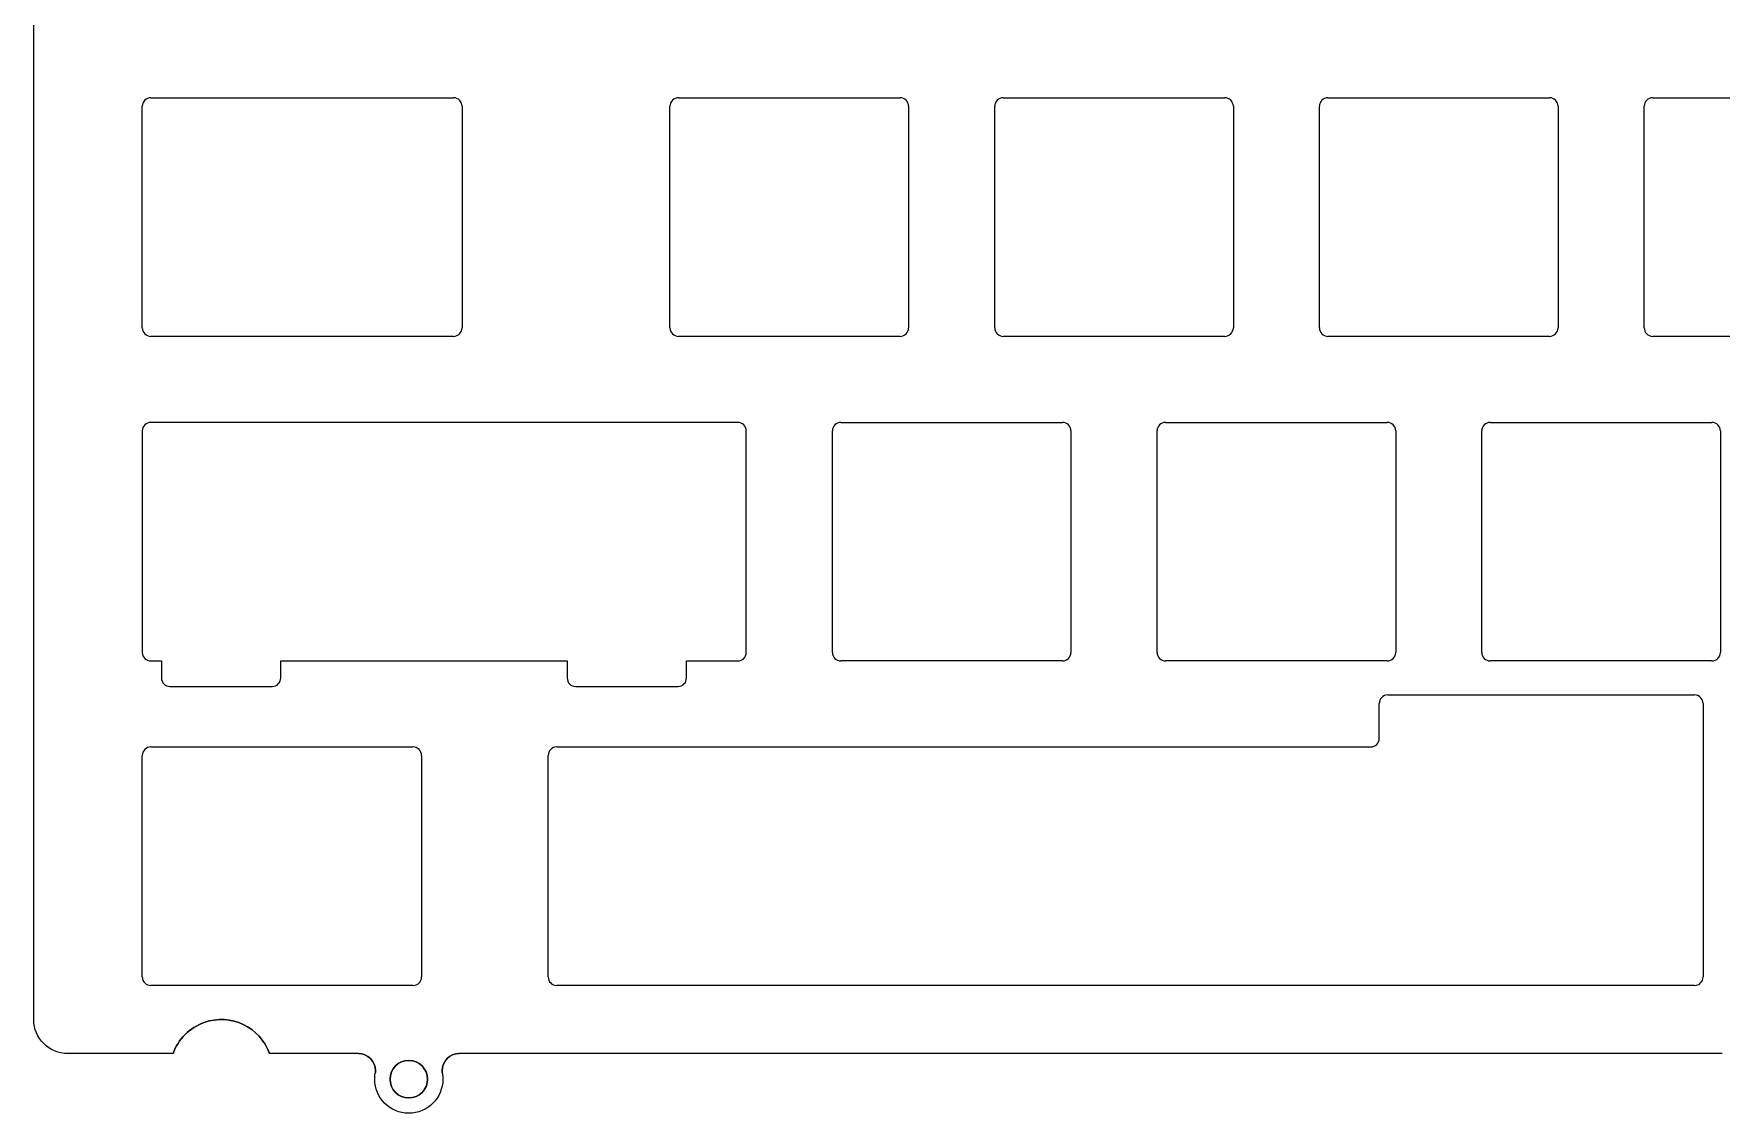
# Model space of a CAD drawing. Header units: inches. Extents: x 20 to 370, y 82 to 211.
# Drawn here: x 19.8 to 118.8, y 82 to 145.4 of the extents above; entities that cross this region are included whole.
import ezdxf

# ---------------------------------------------------------------- set-up
doc = ezdxf.new("R2010")
doc.units = ezdxf.units.IN
doc.header["$MEASUREMENT"] = 0
doc.layers.add('Layer 1', color=7, linetype='Continuous')

# ---------------------------------------------------------------- blocks, each defined once
blk = doc.blocks.new('block 33')
at = {"layer": 'Layer 1', "color": 250, "lineweight": 25, "true_color": 0x333333}
blk.add_lwpolyline([(39.869, 84.523), (39.869, 84.523)], dxfattribs=at)
blk = doc.blocks.new('block 34')
at = {"layer": 'Layer 1', "color": 250, "lineweight": 25, "true_color": 0x333333}
blk.add_lwpolyline([(38.869, 85.523), (38.869, 85.523)], dxfattribs=at)
blk = doc.blocks.new('block 35')
at = {"layer": 'Layer 1', "color": 250, "lineweight": 25, "true_color": 0x333333}
blk.add_lwpolyline([(39.827, 84.023), (39.827, 84.023)], dxfattribs=at)
blk = doc.blocks.new('block 36')
at = {"layer": 'Layer 1', "color": 250, "lineweight": 25, "true_color": 0x333333}
blk.add_lwpolyline([(41.827, 82.023), (41.827, 82.023)], dxfattribs=at)
blk = doc.blocks.new('block 37')
at = {"layer": 'Layer 1', "color": 250, "lineweight": 25, "true_color": 0x333333}
blk.add_lwpolyline([(43.827, 84.023), (43.827, 84.023)], dxfattribs=at)
blk = doc.blocks.new('block 59')
at = {"layer": 'Layer 1', "color": 250, "lineweight": 25, "true_color": 0x333333}
blk.add_lwpolyline([(40.727, 84.023), (40.727, 84.023)], dxfattribs=at)
blk = doc.blocks.new('block 60')
at = {"layer": 'Layer 1', "color": 250, "lineweight": 25, "true_color": 0x333333}
blk.add_lwpolyline([(41.827, 82.923), (41.827, 82.923)], dxfattribs=at)
blk = doc.blocks.new('block 61')
at = {"layer": 'Layer 1', "color": 250, "lineweight": 25, "true_color": 0x333333}
blk.add_lwpolyline([(42.927, 84.023), (42.927, 84.023)], dxfattribs=at)
blk = doc.blocks.new('block 97')
at = {"layer": 'Layer 1', "color": 250, "lineweight": 25, "true_color": 0x333333}
blk.add_lwpolyline([(19.827, 87.523), (19.827, 87.523)], dxfattribs=at)
blk = doc.blocks.new('block 98')
at = {"layer": 'Layer 1', "color": 250, "lineweight": 25, "true_color": 0x333333}
blk.add_lwpolyline([(21.827, 85.523), (21.827, 85.523)], dxfattribs=at)
blk = doc.blocks.new('block 99')
at = {"layer": 'Layer 1', "color": 250, "lineweight": 25, "true_color": 0x333333}
blk.add_lwpolyline([(30.827, 87.523), (30.827, 87.523)], dxfattribs=at)
blk = doc.blocks.new('block 100')
at = {"layer": 'Layer 1', "color": 250, "lineweight": 25, "true_color": 0x333333}
blk.add_lwpolyline([(43.827, 84.023), (43.827, 84.023)], dxfattribs=at)
blk = doc.blocks.new('block 101')
at = {"layer": 'Layer 1', "color": 250, "lineweight": 25, "true_color": 0x333333}
blk.add_lwpolyline([(43.785, 84.523), (43.785, 84.523)], dxfattribs=at)
blk = doc.blocks.new('block 102')
at = {"layer": 'Layer 1', "color": 250, "lineweight": 25, "true_color": 0x333333}
blk.add_lwpolyline([(44.785, 85.523), (44.785, 85.523)], dxfattribs=at)
blk = doc.blocks.new('block 103')
at = {"layer": 'Layer 1', "color": 250, "lineweight": 25, "true_color": 0x333333}
blk.add_lwpolyline([(43.785, 84.523), (43.785, 84.523)], dxfattribs=at)
blk = doc.blocks.new('block 118')
at = {"layer": 'Layer 1', "color": 250, "lineweight": 25, "true_color": 0x333333}
blk.add_lwpolyline([(42.927, 84.023), (42.927, 84.023)], dxfattribs=at)
blk = doc.blocks.new('block 119')
at = {"layer": 'Layer 1', "color": 250, "lineweight": 25, "true_color": 0x333333}
blk.add_lwpolyline([(41.827, 85.123), (41.827, 85.123)], dxfattribs=at)
blk = doc.blocks.new('block 197')
at = {"layer": 'Layer 1', "color": 250, "lineweight": 25, "true_color": 0x333333}
blk.add_open_spline([(39.869, 84.523), (39.869, 85.076), (39.422, 85.523), (38.869, 85.523)], degree=3, dxfattribs=at)
blk = doc.blocks.new('block 198')
at = {"layer": 'Layer 1', "color": 250, "lineweight": 25, "true_color": 0x333333}
blk.add_lwpolyline([(39.869, 84.523), (39.869, 84.523)], dxfattribs=at)
blk = doc.blocks.new('block 199')
at = {"layer": 'Layer 1', "color": 250, "lineweight": 25, "true_color": 0x333333}
blk.add_open_spline([(38.869, 85.523), (39.422, 85.523), (39.869, 85.076), (39.869, 84.523)], degree=3, dxfattribs=at)
blk = doc.blocks.new('block 200')
at = {"layer": 'Layer 1', "color": 250, "lineweight": 25, "true_color": 0x333333}
blk.add_lwpolyline([(38.869, 85.523), (38.869, 85.523)], dxfattribs=at)
blk = doc.blocks.new('block 201')
at = {"layer": 'Layer 1', "color": 250, "lineweight": 25, "true_color": 0x333333}
blk.add_open_spline([(39.827, 84.023), (39.827, 84.135), (39.837, 84.246), (39.855, 84.357)], degree=3, dxfattribs=at)
blk = doc.blocks.new('block 202')
at = {"layer": 'Layer 1', "color": 250, "lineweight": 25, "true_color": 0x333333}
blk.add_lwpolyline([(39.827, 84.023), (39.827, 84.023)], dxfattribs=at)
blk = doc.blocks.new('block 203')
at = {"layer": 'Layer 1', "color": 250, "lineweight": 25, "true_color": 0x333333}
blk.add_open_spline([(39.827, 84.023), (39.827, 84.135), (39.837, 84.246), (39.855, 84.357)], degree=3, dxfattribs=at)
blk = doc.blocks.new('block 204')
at = {"layer": 'Layer 1', "color": 250, "lineweight": 25, "true_color": 0x333333}
blk.add_lwpolyline([(39.855, 84.357), (39.855, 84.357)], dxfattribs=at)
blk = doc.blocks.new('block 205')
at = {"layer": 'Layer 1', "color": 250, "lineweight": 25, "true_color": 0x333333}
blk.add_open_spline([(43.827, 84.023), (43.827, 82.919), (42.932, 82.023), (41.827, 82.023), (40.723, 82.023), (39.827, 82.919), (39.827, 84.023)], degree=3, knots=[0, 0, 0, 0, 1, 1, 1, 2, 2, 2, 2], dxfattribs=at)
blk = doc.blocks.new('block 206')
at = {"layer": 'Layer 1', "color": 250, "lineweight": 25, "true_color": 0x333333}
blk.add_lwpolyline([(43.827, 84.023), (43.827, 84.023)], dxfattribs=at)
blk = doc.blocks.new('block 207')
at = {"layer": 'Layer 1', "color": 250, "lineweight": 25, "true_color": 0x333333}
blk.add_open_spline([(43.827, 84.023), (43.827, 82.919), (42.932, 82.023), (41.827, 82.023), (40.723, 82.023), (39.827, 82.919), (39.827, 84.023)], degree=3, knots=[0, 0, 0, 0, 1, 1, 1, 2, 2, 2, 2], dxfattribs=at)
blk = doc.blocks.new('block 236')
at = {"layer": 'Layer 1', "color": 250, "lineweight": 25, "true_color": 0x333333}
blk.add_open_spline([(40.727, 84.023), (40.727, 83.416), (41.22, 82.923), (41.827, 82.923), (42.435, 82.923), (42.927, 83.416), (42.927, 84.023)], degree=3, knots=[0, 0, 0, 0, 1, 1, 1, 2, 2, 2, 2], dxfattribs=at)
blk = doc.blocks.new('block 237')
at = {"layer": 'Layer 1', "color": 250, "lineweight": 25, "true_color": 0x333333}
blk.add_lwpolyline([(40.727, 84.023), (40.727, 84.023)], dxfattribs=at)
blk = doc.blocks.new('block 238')
at = {"layer": 'Layer 1', "color": 250, "lineweight": 25, "true_color": 0x333333}
blk.add_open_spline([(42.927, 84.023), (42.927, 83.416), (42.435, 82.923), (41.827, 82.923), (41.22, 82.923), (40.727, 83.416), (40.727, 84.023)], degree=3, knots=[0, 0, 0, 0, 1, 1, 1, 2, 2, 2, 2], dxfattribs=at)
blk = doc.blocks.new('block 239')
at = {"layer": 'Layer 1', "color": 250, "lineweight": 25, "true_color": 0x333333}
blk.add_lwpolyline([(42.927, 84.023), (42.927, 84.023)], dxfattribs=at)
blk = doc.blocks.new('block 241')
at = {"layer": 'Layer 1', "color": 250, "lineweight": 25, "true_color": 0x333333}
blk.add_lwpolyline([(118.869, 85.523), (44.785, 85.523)], dxfattribs=at)
blk = doc.blocks.new('block 242')
at = {"layer": 'Layer 1', "color": 250, "lineweight": 25, "true_color": 0x333333}
blk.add_open_spline([(44.785, 85.523), (44.233, 85.523), (43.785, 85.076), (43.785, 84.523), (43.785, 84.467), (43.79, 84.412), (43.799, 84.357)], degree=3, knots=[0, 0, 0, 0, 1, 1, 1, 2, 2, 2, 2], dxfattribs=at)
blk = doc.blocks.new('block 243')
at = {"layer": 'Layer 1', "color": 250, "lineweight": 25, "true_color": 0x333333}
blk.add_open_spline([(43.799, 84.357), (43.818, 84.246), (43.827, 84.135), (43.827, 84.023)], degree=3, dxfattribs=at)
blk = doc.blocks.new('block 244')
at = {"layer": 'Layer 1', "color": 250, "lineweight": 25, "true_color": 0x333333}
blk.add_open_spline([(39.855, 84.357), (39.865, 84.412), (39.869, 84.467), (39.869, 84.523)], degree=3, dxfattribs=at)
blk = doc.blocks.new('block 245')
at = {"layer": 'Layer 1', "color": 250, "lineweight": 25, "true_color": 0x333333}
blk.add_lwpolyline([(38.869, 85.523), (33.656, 85.523)], dxfattribs=at)
blk = doc.blocks.new('block 246')
at = {"layer": 'Layer 1', "color": 250, "lineweight": 25, "true_color": 0x333333}
blk.add_open_spline([(33.656, 85.523), (33.103, 87.085), (31.389, 87.904), (29.827, 87.352), (28.973, 87.05), (28.301, 86.378), (27.999, 85.523)], degree=3, knots=[0, 0, 0, 0, 1, 1, 1, 2, 2, 2, 2], dxfattribs=at)
blk = doc.blocks.new('block 247')
at = {"layer": 'Layer 1', "color": 250, "lineweight": 25, "true_color": 0x333333}
blk.add_lwpolyline([(27.999, 85.523), (21.827, 85.523)], dxfattribs=at)
blk = doc.blocks.new('block 248')
at = {"layer": 'Layer 1', "color": 250, "lineweight": 25, "true_color": 0x333333}
blk.add_open_spline([(21.827, 85.523), (20.723, 85.523), (19.827, 86.419), (19.827, 87.523)], degree=3, dxfattribs=at)
blk = doc.blocks.new('block 249')
at = {"layer": 'Layer 1', "color": 250, "lineweight": 25, "true_color": 0x333333}
blk.add_lwpolyline([(19.827, 87.523), (19.827, 205.535)], dxfattribs=at)
blk = doc.blocks.new('block 294')
at = {"layer": 'Layer 1', "color": 250, "lineweight": 25, "true_color": 0x333333}
blk.add_open_spline([(42.927, 84.023), (42.927, 84.631), (42.435, 85.123), (41.827, 85.123), (41.22, 85.123), (40.727, 84.631), (40.727, 84.023)], degree=3, knots=[0, 0, 0, 0, 1, 1, 1, 2, 2, 2, 2], dxfattribs=at)
blk = doc.blocks.new('block 295')
at = {"layer": 'Layer 1', "color": 250, "lineweight": 25, "true_color": 0x333333}
blk.add_lwpolyline([(118.869, 85.523), (44.785, 85.523)], dxfattribs=at)
blk = doc.blocks.new('block 296')
at = {"layer": 'Layer 1', "color": 250, "lineweight": 25, "true_color": 0x333333}
blk.add_lwpolyline([(44.785, 85.523), (44.785, 85.523)], dxfattribs=at)
blk = doc.blocks.new('block 362')
at = {"layer": 'Layer 1', "color": 250, "lineweight": 25, "true_color": 0x333333}
blk.add_lwpolyline([(19.827, 87.523), (19.827, 87.523)], dxfattribs=at)
blk = doc.blocks.new('block 363')
at = {"layer": 'Layer 1', "color": 250, "lineweight": 25, "true_color": 0x333333}
blk.add_lwpolyline([(19.827, 87.523), (19.827, 205.535)], dxfattribs=at)
blk = doc.blocks.new('block 364')
at = {"layer": 'Layer 1', "color": 250, "lineweight": 25, "true_color": 0x333333}
blk.add_lwpolyline([(21.827, 85.523), (21.827, 85.523)], dxfattribs=at)
blk = doc.blocks.new('block 365')
at = {"layer": 'Layer 1', "color": 250, "lineweight": 25, "true_color": 0x333333}
blk.add_open_spline([(21.827, 85.523), (20.723, 85.523), (19.827, 86.419), (19.827, 87.523)], degree=3, dxfattribs=at)
blk = doc.blocks.new('block 366')
at = {"layer": 'Layer 1', "color": 250, "lineweight": 25, "true_color": 0x333333}
blk.add_lwpolyline([(27.999, 85.523), (27.999, 85.523)], dxfattribs=at)
blk = doc.blocks.new('block 367')
at = {"layer": 'Layer 1', "color": 250, "lineweight": 25, "true_color": 0x333333}
blk.add_lwpolyline([(27.999, 85.523), (21.827, 85.523)], dxfattribs=at)
blk = doc.blocks.new('block 368')
at = {"layer": 'Layer 1', "color": 250, "lineweight": 25, "true_color": 0x333333}
blk.add_lwpolyline([(33.656, 85.523), (33.656, 85.523)], dxfattribs=at)
blk = doc.blocks.new('block 369')
at = {"layer": 'Layer 1', "color": 250, "lineweight": 25, "true_color": 0x333333}
blk.add_open_spline([(27.999, 85.523), (28.301, 86.378), (28.973, 87.05), (29.827, 87.352), (31.389, 87.904), (33.103, 87.085), (33.656, 85.523)], degree=3, knots=[0, 0, 0, 0, 1, 1, 1, 2, 2, 2, 2], dxfattribs=at)
blk = doc.blocks.new('block 370')
at = {"layer": 'Layer 1', "color": 250, "lineweight": 25, "true_color": 0x333333}
blk.add_lwpolyline([(38.869, 85.523), (33.656, 85.523)], dxfattribs=at)
blk = doc.blocks.new('block 371')
at = {"layer": 'Layer 1', "color": 250, "lineweight": 25, "true_color": 0x333333}
blk.add_open_spline([(39.869, 84.523), (39.869, 84.467), (39.865, 84.412), (39.855, 84.357)], degree=3, dxfattribs=at)
blk = doc.blocks.new('block 372')
at = {"layer": 'Layer 1', "color": 250, "lineweight": 25, "true_color": 0x333333}
blk.add_lwpolyline([(43.799, 84.357), (43.799, 84.357)], dxfattribs=at)
blk = doc.blocks.new('block 373')
at = {"layer": 'Layer 1', "color": 250, "lineweight": 25, "true_color": 0x333333}
blk.add_open_spline([(43.799, 84.357), (43.818, 84.246), (43.827, 84.135), (43.827, 84.023)], degree=3, dxfattribs=at)
blk = doc.blocks.new('block 374')
at = {"layer": 'Layer 1', "color": 250, "lineweight": 25, "true_color": 0x333333}
blk.add_open_spline([(43.799, 84.357), (43.79, 84.412), (43.785, 84.467), (43.785, 84.523), (43.785, 85.076), (44.233, 85.523), (44.785, 85.523)], degree=3, knots=[0, 0, 0, 0, 1, 1, 1, 2, 2, 2, 2], dxfattribs=at)
blk = doc.blocks.new('block 382')
at = {"layer": 'Layer 1', "color": 250, "lineweight": 25, "true_color": 0x333333}
blk.add_open_spline([(40.727, 84.023), (40.727, 84.631), (41.22, 85.123), (41.827, 85.123), (42.435, 85.123), (42.927, 84.631), (42.927, 84.023)], degree=3, knots=[0, 0, 0, 0, 1, 1, 1, 2, 2, 2, 2], dxfattribs=at)
blk = doc.blocks.new('block 627')
at = {"layer": 'Layer 1', "color": 250, "lineweight": 25, "true_color": 0x333333}
blk.add_lwpolyline([(114.3, 128.123), (114.3, 141.123)], dxfattribs=at)
blk = doc.blocks.new('block 628')
at = {"layer": 'Layer 1', "color": 250, "lineweight": 25, "true_color": 0x333333}
blk.add_lwpolyline([(114.8, 141.623), (127.8, 141.623)], dxfattribs=at)
blk = doc.blocks.new('block 630')
at = {"layer": 'Layer 1', "color": 250, "lineweight": 25, "true_color": 0x333333}
blk.add_lwpolyline([(127.8, 127.623), (114.8, 127.623)], dxfattribs=at)
blk = doc.blocks.new('block 631')
at = {"layer": 'Layer 1', "color": 250, "lineweight": 25, "true_color": 0x333333}
blk.add_lwpolyline([(95.25, 128.123), (95.25, 141.123)], dxfattribs=at)
blk = doc.blocks.new('block 632')
at = {"layer": 'Layer 1', "color": 250, "lineweight": 25, "true_color": 0x333333}
blk.add_lwpolyline([(95.75, 141.623), (108.749, 141.623)], dxfattribs=at)
blk = doc.blocks.new('block 633')
at = {"layer": 'Layer 1', "color": 250, "lineweight": 25, "true_color": 0x333333}
blk.add_lwpolyline([(109.249, 141.123), (109.249, 128.123)], dxfattribs=at)
blk = doc.blocks.new('block 634')
at = {"layer": 'Layer 1', "color": 250, "lineweight": 25, "true_color": 0x333333}
blk.add_lwpolyline([(108.749, 127.623), (95.75, 127.623)], dxfattribs=at)
blk = doc.blocks.new('block 635')
at = {"layer": 'Layer 1', "color": 250, "lineweight": 25, "true_color": 0x333333}
blk.add_lwpolyline([(76.2, 128.123), (76.2, 141.123)], dxfattribs=at)
blk = doc.blocks.new('block 636')
at = {"layer": 'Layer 1', "color": 250, "lineweight": 25, "true_color": 0x333333}
blk.add_lwpolyline([(76.7, 141.623), (89.699, 141.623)], dxfattribs=at)
blk = doc.blocks.new('block 637')
at = {"layer": 'Layer 1', "color": 250, "lineweight": 25, "true_color": 0x333333}
blk.add_lwpolyline([(90.199, 141.123), (90.199, 128.123)], dxfattribs=at)
blk = doc.blocks.new('block 638')
at = {"layer": 'Layer 1', "color": 250, "lineweight": 25, "true_color": 0x333333}
blk.add_lwpolyline([(89.699, 127.623), (76.7, 127.623)], dxfattribs=at)
blk = doc.blocks.new('block 639')
at = {"layer": 'Layer 1', "color": 250, "lineweight": 25, "true_color": 0x333333}
blk.add_lwpolyline([(57.15, 128.123), (57.15, 141.123)], dxfattribs=at)
blk = doc.blocks.new('block 640')
at = {"layer": 'Layer 1', "color": 250, "lineweight": 25, "true_color": 0x333333}
blk.add_lwpolyline([(57.65, 141.623), (70.649, 141.623)], dxfattribs=at)
blk = doc.blocks.new('block 641')
at = {"layer": 'Layer 1', "color": 250, "lineweight": 25, "true_color": 0x333333}
blk.add_lwpolyline([(71.149, 141.123), (71.149, 128.123)], dxfattribs=at)
blk = doc.blocks.new('block 642')
at = {"layer": 'Layer 1', "color": 250, "lineweight": 25, "true_color": 0x333333}
blk.add_lwpolyline([(70.649, 127.623), (57.65, 127.623)], dxfattribs=at)
blk = doc.blocks.new('block 643')
at = {"layer": 'Layer 1', "color": 250, "lineweight": 25, "true_color": 0x333333}
blk.add_lwpolyline([(26.194, 128.123), (26.194, 141.123)], dxfattribs=at)
blk = doc.blocks.new('block 644')
at = {"layer": 'Layer 1', "color": 250, "lineweight": 25, "true_color": 0x333333}
blk.add_lwpolyline([(26.694, 141.623), (44.456, 141.623)], dxfattribs=at)
blk = doc.blocks.new('block 645')
at = {"layer": 'Layer 1', "color": 250, "lineweight": 25, "true_color": 0x333333}
blk.add_lwpolyline([(44.956, 141.123), (44.956, 128.123)], dxfattribs=at)
blk = doc.blocks.new('block 646')
at = {"layer": 'Layer 1', "color": 250, "lineweight": 25, "true_color": 0x333333}
blk.add_lwpolyline([(44.456, 127.623), (26.694, 127.623)], dxfattribs=at)
blk = doc.blocks.new('block 675')
at = {"layer": 'Layer 1', "color": 250, "lineweight": 25, "true_color": 0x333333}
blk.add_lwpolyline([(104.775, 109.073), (104.775, 122.073)], dxfattribs=at)
blk = doc.blocks.new('block 676')
at = {"layer": 'Layer 1', "color": 250, "lineweight": 25, "true_color": 0x333333}
blk.add_lwpolyline([(105.275, 122.573), (118.274, 122.573)], dxfattribs=at)
blk = doc.blocks.new('block 677')
at = {"layer": 'Layer 1', "color": 250, "lineweight": 25, "true_color": 0x333333}
blk.add_lwpolyline([(118.774, 122.073), (118.774, 109.073)], dxfattribs=at)
blk = doc.blocks.new('block 678')
at = {"layer": 'Layer 1', "color": 250, "lineweight": 25, "true_color": 0x333333}
blk.add_lwpolyline([(118.274, 108.573), (105.275, 108.573)], dxfattribs=at)
blk = doc.blocks.new('block 679')
at = {"layer": 'Layer 1', "color": 250, "lineweight": 25, "true_color": 0x333333}
blk.add_lwpolyline([(85.725, 109.073), (85.725, 122.073)], dxfattribs=at)
blk = doc.blocks.new('block 680')
at = {"layer": 'Layer 1', "color": 250, "lineweight": 25, "true_color": 0x333333}
blk.add_lwpolyline([(86.225, 122.573), (99.224, 122.573)], dxfattribs=at)
blk = doc.blocks.new('block 681')
at = {"layer": 'Layer 1', "color": 250, "lineweight": 25, "true_color": 0x333333}
blk.add_lwpolyline([(99.724, 122.073), (99.724, 109.073)], dxfattribs=at)
blk = doc.blocks.new('block 682')
at = {"layer": 'Layer 1', "color": 250, "lineweight": 25, "true_color": 0x333333}
blk.add_lwpolyline([(58.119, 108.573), (61.124, 108.573)], dxfattribs=at)
blk = doc.blocks.new('block 683')
at = {"layer": 'Layer 1', "color": 250, "lineweight": 25, "true_color": 0x333333}
blk.add_lwpolyline([(58.119, 107.573), (58.119, 108.573)], dxfattribs=at)
blk = doc.blocks.new('block 684')
at = {"layer": 'Layer 1', "color": 250, "lineweight": 25, "true_color": 0x333333}
blk.add_lwpolyline([(51.619, 107.073), (57.619, 107.073)], dxfattribs=at)
blk = doc.blocks.new('block 685')
at = {"layer": 'Layer 1', "color": 250, "lineweight": 25, "true_color": 0x333333}
blk.add_lwpolyline([(51.119, 108.573), (51.119, 107.573)], dxfattribs=at)
blk = doc.blocks.new('block 686')
at = {"layer": 'Layer 1', "color": 250, "lineweight": 25, "true_color": 0x333333}
blk.add_lwpolyline([(34.318, 108.573), (51.119, 108.573)], dxfattribs=at)
blk = doc.blocks.new('block 687')
at = {"layer": 'Layer 1', "color": 250, "lineweight": 25, "true_color": 0x333333}
blk.add_lwpolyline([(34.318, 107.573), (34.318, 108.573)], dxfattribs=at)
blk = doc.blocks.new('block 688')
at = {"layer": 'Layer 1', "color": 250, "lineweight": 25, "true_color": 0x333333}
blk.add_lwpolyline([(27.818, 107.073), (33.818, 107.073)], dxfattribs=at)
blk = doc.blocks.new('block 689')
at = {"layer": 'Layer 1', "color": 250, "lineweight": 25, "true_color": 0x333333}
blk.add_lwpolyline([(27.318, 108.573), (27.318, 107.573)], dxfattribs=at)
blk = doc.blocks.new('block 690')
at = {"layer": 'Layer 1', "color": 250, "lineweight": 25, "true_color": 0x333333}
blk.add_lwpolyline([(26.694, 108.573), (27.318, 108.573)], dxfattribs=at)
blk = doc.blocks.new('block 691')
at = {"layer": 'Layer 1', "color": 250, "lineweight": 25, "true_color": 0x333333}
blk.add_lwpolyline([(26.194, 122.073), (26.194, 109.073)], dxfattribs=at)
blk = doc.blocks.new('block 692')
at = {"layer": 'Layer 1', "color": 250, "lineweight": 25, "true_color": 0x333333}
blk.add_lwpolyline([(61.124, 122.573), (26.694, 122.573)], dxfattribs=at)
blk = doc.blocks.new('block 693')
at = {"layer": 'Layer 1', "color": 250, "lineweight": 25, "true_color": 0x333333}
blk.add_lwpolyline([(61.624, 109.073), (61.624, 122.073)], dxfattribs=at)
blk = doc.blocks.new('block 697')
at = {"layer": 'Layer 1', "color": 250, "lineweight": 25, "true_color": 0x333333}
blk.add_lwpolyline([(98.755, 104.023), (98.755, 106.073)], dxfattribs=at)
blk = doc.blocks.new('block 698')
at = {"layer": 'Layer 1', "color": 250, "lineweight": 25, "true_color": 0x333333}
blk.add_lwpolyline([(99.255, 106.573), (117.258, 106.573)], dxfattribs=at)
blk = doc.blocks.new('block 699')
at = {"layer": 'Layer 1', "color": 250, "lineweight": 25, "true_color": 0x333333}
blk.add_lwpolyline([(117.758, 106.073), (117.758, 90.023)], dxfattribs=at)
blk = doc.blocks.new('block 700')
at = {"layer": 'Layer 1', "color": 250, "lineweight": 25, "true_color": 0x333333}
blk.add_lwpolyline([(117.258, 89.523), (50.506, 89.523)], dxfattribs=at)
blk = doc.blocks.new('block 701')
at = {"layer": 'Layer 1', "color": 250, "lineweight": 25, "true_color": 0x333333}
blk.add_lwpolyline([(50.006, 90.023), (50.006, 103.023)], dxfattribs=at)
blk = doc.blocks.new('block 702')
at = {"layer": 'Layer 1', "color": 250, "lineweight": 25, "true_color": 0x333333}
blk.add_lwpolyline([(50.506, 103.523), (98.255, 103.523)], dxfattribs=at)
blk = doc.blocks.new('block 708')
at = {"layer": 'Layer 1', "color": 250, "lineweight": 25, "true_color": 0x333333}
blk.add_lwpolyline([(26.194, 90.023), (26.194, 103.023)], dxfattribs=at)
blk = doc.blocks.new('block 709')
at = {"layer": 'Layer 1', "color": 250, "lineweight": 25, "true_color": 0x333333}
blk.add_lwpolyline([(26.694, 103.523), (42.075, 103.523)], dxfattribs=at)
blk = doc.blocks.new('block 710')
at = {"layer": 'Layer 1', "color": 250, "lineweight": 25, "true_color": 0x333333}
blk.add_lwpolyline([(42.575, 103.023), (42.575, 90.023)], dxfattribs=at)
blk = doc.blocks.new('block 711')
at = {"layer": 'Layer 1', "color": 250, "lineweight": 25, "true_color": 0x333333}
blk.add_lwpolyline([(42.075, 89.523), (26.694, 89.523)], dxfattribs=at)
blk = doc.blocks.new('block 739')
at = {"layer": 'Layer 1', "color": 250, "lineweight": 25, "true_color": 0x333333}
blk.add_lwpolyline([(99.224, 108.573), (86.225, 108.573)], dxfattribs=at)
blk = doc.blocks.new('block 740')
at = {"layer": 'Layer 1', "color": 250, "lineweight": 25, "true_color": 0x333333}
blk.add_lwpolyline([(66.675, 109.073), (66.675, 122.073)], dxfattribs=at)
blk = doc.blocks.new('block 741')
at = {"layer": 'Layer 1', "color": 250, "lineweight": 25, "true_color": 0x333333}
blk.add_lwpolyline([(67.175, 122.573), (80.174, 122.573)], dxfattribs=at)
blk = doc.blocks.new('block 742')
at = {"layer": 'Layer 1', "color": 250, "lineweight": 25, "true_color": 0x333333}
blk.add_lwpolyline([(80.674, 122.073), (80.674, 109.073)], dxfattribs=at)
blk = doc.blocks.new('block 743')
at = {"layer": 'Layer 1', "color": 250, "lineweight": 25, "true_color": 0x333333}
blk.add_lwpolyline([(80.174, 108.573), (67.175, 108.573)], dxfattribs=at)
blk = doc.blocks.new('block 994')
at = {"layer": 'Layer 1', "color": 250, "lineweight": 25, "true_color": 0x333333}
blk.add_open_spline([(114.3, 128.123), (114.3, 127.847), (114.524, 127.623), (114.8, 127.623)], degree=3, dxfattribs=at)
blk = doc.blocks.new('block 995')
at = {"layer": 'Layer 1', "color": 250, "lineweight": 25, "true_color": 0x333333}
blk.add_open_spline([(114.8, 141.623), (114.524, 141.623), (114.3, 141.399), (114.3, 141.123)], degree=3, dxfattribs=at)
blk = doc.blocks.new('block 998')
at = {"layer": 'Layer 1', "color": 250, "lineweight": 25, "true_color": 0x333333}
blk.add_open_spline([(95.25, 128.123), (95.25, 127.847), (95.474, 127.623), (95.75, 127.623)], degree=3, dxfattribs=at)
blk = doc.blocks.new('block 999')
at = {"layer": 'Layer 1', "color": 250, "lineweight": 25, "true_color": 0x333333}
blk.add_open_spline([(95.75, 141.623), (95.474, 141.623), (95.25, 141.399), (95.25, 141.123)], degree=3, dxfattribs=at)
blk = doc.blocks.new('block 1000')
at = {"layer": 'Layer 1', "color": 250, "lineweight": 25, "true_color": 0x333333}
blk.add_open_spline([(109.249, 141.123), (109.249, 141.399), (109.025, 141.623), (108.749, 141.623)], degree=3, dxfattribs=at)
blk = doc.blocks.new('block 1001')
at = {"layer": 'Layer 1', "color": 250, "lineweight": 25, "true_color": 0x333333}
blk.add_open_spline([(108.749, 127.623), (109.025, 127.623), (109.249, 127.847), (109.249, 128.123)], degree=3, dxfattribs=at)
blk = doc.blocks.new('block 1002')
at = {"layer": 'Layer 1', "color": 250, "lineweight": 25, "true_color": 0x333333}
blk.add_open_spline([(76.2, 128.123), (76.2, 127.847), (76.424, 127.623), (76.7, 127.623)], degree=3, dxfattribs=at)
blk = doc.blocks.new('block 1003')
at = {"layer": 'Layer 1', "color": 250, "lineweight": 25, "true_color": 0x333333}
blk.add_open_spline([(76.7, 141.623), (76.424, 141.623), (76.2, 141.399), (76.2, 141.123)], degree=3, dxfattribs=at)
blk = doc.blocks.new('block 1004')
at = {"layer": 'Layer 1', "color": 250, "lineweight": 25, "true_color": 0x333333}
blk.add_open_spline([(90.199, 141.123), (90.199, 141.399), (89.975, 141.623), (89.699, 141.623)], degree=3, dxfattribs=at)
blk = doc.blocks.new('block 1005')
at = {"layer": 'Layer 1', "color": 250, "lineweight": 25, "true_color": 0x333333}
blk.add_open_spline([(89.699, 127.623), (89.975, 127.623), (90.199, 127.847), (90.199, 128.123)], degree=3, dxfattribs=at)
blk = doc.blocks.new('block 1006')
at = {"layer": 'Layer 1', "color": 250, "lineweight": 25, "true_color": 0x333333}
blk.add_open_spline([(57.15, 128.123), (57.15, 127.847), (57.374, 127.623), (57.65, 127.623)], degree=3, dxfattribs=at)
blk = doc.blocks.new('block 1007')
at = {"layer": 'Layer 1', "color": 250, "lineweight": 25, "true_color": 0x333333}
blk.add_open_spline([(57.65, 141.623), (57.374, 141.623), (57.15, 141.399), (57.15, 141.123)], degree=3, dxfattribs=at)
blk = doc.blocks.new('block 1008')
at = {"layer": 'Layer 1', "color": 250, "lineweight": 25, "true_color": 0x333333}
blk.add_open_spline([(71.149, 141.123), (71.149, 141.399), (70.925, 141.623), (70.649, 141.623)], degree=3, dxfattribs=at)
blk = doc.blocks.new('block 1009')
at = {"layer": 'Layer 1', "color": 250, "lineweight": 25, "true_color": 0x333333}
blk.add_open_spline([(70.649, 127.623), (70.925, 127.623), (71.149, 127.847), (71.149, 128.123)], degree=3, dxfattribs=at)
blk = doc.blocks.new('block 1010')
at = {"layer": 'Layer 1', "color": 250, "lineweight": 25, "true_color": 0x333333}
blk.add_open_spline([(26.194, 128.123), (26.194, 127.847), (26.418, 127.623), (26.694, 127.623)], degree=3, dxfattribs=at)
blk = doc.blocks.new('block 1011')
at = {"layer": 'Layer 1', "color": 250, "lineweight": 25, "true_color": 0x333333}
blk.add_open_spline([(26.694, 141.623), (26.418, 141.623), (26.194, 141.399), (26.194, 141.123)], degree=3, dxfattribs=at)
blk = doc.blocks.new('block 1012')
at = {"layer": 'Layer 1', "color": 250, "lineweight": 25, "true_color": 0x333333}
blk.add_open_spline([(44.956, 141.123), (44.956, 141.399), (44.732, 141.623), (44.456, 141.623)], degree=3, dxfattribs=at)
blk = doc.blocks.new('block 1013')
at = {"layer": 'Layer 1', "color": 250, "lineweight": 25, "true_color": 0x333333}
blk.add_open_spline([(44.456, 127.623), (44.732, 127.623), (44.956, 127.847), (44.956, 128.123)], degree=3, dxfattribs=at)
blk = doc.blocks.new('block 1042')
at = {"layer": 'Layer 1', "color": 250, "lineweight": 25, "true_color": 0x333333}
blk.add_open_spline([(104.775, 109.073), (104.775, 108.797), (104.999, 108.573), (105.275, 108.573)], degree=3, dxfattribs=at)
blk = doc.blocks.new('block 1043')
at = {"layer": 'Layer 1', "color": 250, "lineweight": 25, "true_color": 0x333333}
blk.add_open_spline([(105.275, 122.573), (104.999, 122.573), (104.775, 122.349), (104.775, 122.073)], degree=3, dxfattribs=at)
blk = doc.blocks.new('block 1044')
at = {"layer": 'Layer 1', "color": 250, "lineweight": 25, "true_color": 0x333333}
blk.add_open_spline([(118.774, 122.073), (118.774, 122.349), (118.55, 122.573), (118.274, 122.573)], degree=3, dxfattribs=at)
blk = doc.blocks.new('block 1045')
at = {"layer": 'Layer 1', "color": 250, "lineweight": 25, "true_color": 0x333333}
blk.add_open_spline([(118.274, 108.573), (118.55, 108.573), (118.774, 108.797), (118.774, 109.073)], degree=3, dxfattribs=at)
blk = doc.blocks.new('block 1046')
at = {"layer": 'Layer 1', "color": 250, "lineweight": 25, "true_color": 0x333333}
blk.add_open_spline([(85.725, 109.073), (85.725, 108.797), (85.949, 108.573), (86.225, 108.573)], degree=3, dxfattribs=at)
blk = doc.blocks.new('block 1047')
at = {"layer": 'Layer 1', "color": 250, "lineweight": 25, "true_color": 0x333333}
blk.add_open_spline([(86.225, 122.573), (85.949, 122.573), (85.725, 122.349), (85.725, 122.073)], degree=3, dxfattribs=at)
blk = doc.blocks.new('block 1048')
at = {"layer": 'Layer 1', "color": 250, "lineweight": 25, "true_color": 0x333333}
blk.add_open_spline([(99.724, 122.073), (99.724, 122.349), (99.5, 122.573), (99.224, 122.573)], degree=3, dxfattribs=at)
blk = doc.blocks.new('block 1049')
at = {"layer": 'Layer 1', "color": 250, "lineweight": 25, "true_color": 0x333333}
blk.add_open_spline([(99.224, 108.573), (99.5, 108.573), (99.724, 108.797), (99.724, 109.073)], degree=3, dxfattribs=at)
blk = doc.blocks.new('block 1050')
at = {"layer": 'Layer 1', "color": 250, "lineweight": 25, "true_color": 0x333333}
blk.add_open_spline([(61.124, 108.573), (61.4, 108.573), (61.624, 108.797), (61.624, 109.073)], degree=3, dxfattribs=at)
blk = doc.blocks.new('block 1051')
at = {"layer": 'Layer 1', "color": 250, "lineweight": 25, "true_color": 0x333333}
blk.add_open_spline([(57.619, 107.073), (57.895, 107.073), (58.119, 107.297), (58.119, 107.573)], degree=3, dxfattribs=at)
blk = doc.blocks.new('block 1052')
at = {"layer": 'Layer 1', "color": 250, "lineweight": 25, "true_color": 0x333333}
blk.add_open_spline([(51.119, 107.573), (51.119, 107.297), (51.342, 107.073), (51.619, 107.073)], degree=3, dxfattribs=at)
blk = doc.blocks.new('block 1053')
at = {"layer": 'Layer 1', "color": 250, "lineweight": 25, "true_color": 0x333333}
blk.add_open_spline([(33.818, 107.073), (34.095, 107.073), (34.318, 107.297), (34.318, 107.573)], degree=3, dxfattribs=at)
blk = doc.blocks.new('block 1054')
at = {"layer": 'Layer 1', "color": 250, "lineweight": 25, "true_color": 0x333333}
blk.add_open_spline([(27.318, 107.573), (27.318, 107.297), (27.542, 107.073), (27.818, 107.073)], degree=3, dxfattribs=at)
blk = doc.blocks.new('block 1055')
at = {"layer": 'Layer 1', "color": 250, "lineweight": 25, "true_color": 0x333333}
blk.add_open_spline([(26.194, 109.073), (26.194, 108.797), (26.418, 108.573), (26.694, 108.573)], degree=3, dxfattribs=at)
blk = doc.blocks.new('block 1056')
at = {"layer": 'Layer 1', "color": 250, "lineweight": 25, "true_color": 0x333333}
blk.add_open_spline([(26.694, 122.573), (26.418, 122.573), (26.194, 122.349), (26.194, 122.073)], degree=3, dxfattribs=at)
blk = doc.blocks.new('block 1057')
at = {"layer": 'Layer 1', "color": 250, "lineweight": 25, "true_color": 0x333333}
blk.add_open_spline([(61.624, 122.073), (61.624, 122.349), (61.4, 122.573), (61.124, 122.573)], degree=3, dxfattribs=at)
blk = doc.blocks.new('block 1060')
at = {"layer": 'Layer 1', "color": 250, "lineweight": 25, "true_color": 0x333333}
blk.add_open_spline([(98.255, 103.523), (98.531, 103.523), (98.755, 103.747), (98.755, 104.023)], degree=3, dxfattribs=at)
blk = doc.blocks.new('block 1061')
at = {"layer": 'Layer 1', "color": 250, "lineweight": 25, "true_color": 0x333333}
blk.add_open_spline([(99.255, 106.573), (98.979, 106.573), (98.755, 106.349), (98.755, 106.073)], degree=3, dxfattribs=at)
blk = doc.blocks.new('block 1062')
at = {"layer": 'Layer 1', "color": 250, "lineweight": 25, "true_color": 0x333333}
blk.add_open_spline([(117.758, 106.073), (117.758, 106.349), (117.534, 106.573), (117.258, 106.573)], degree=3, dxfattribs=at)
blk = doc.blocks.new('block 1063')
at = {"layer": 'Layer 1', "color": 250, "lineweight": 25, "true_color": 0x333333}
blk.add_open_spline([(117.258, 89.523), (117.534, 89.523), (117.758, 89.747), (117.758, 90.023)], degree=3, dxfattribs=at)
blk = doc.blocks.new('block 1064')
at = {"layer": 'Layer 1', "color": 250, "lineweight": 25, "true_color": 0x333333}
blk.add_open_spline([(50.006, 90.023), (50.006, 89.747), (50.23, 89.523), (50.506, 89.523)], degree=3, dxfattribs=at)
blk = doc.blocks.new('block 1065')
at = {"layer": 'Layer 1', "color": 250, "lineweight": 25, "true_color": 0x333333}
blk.add_open_spline([(50.506, 103.523), (50.23, 103.523), (50.006, 103.299), (50.006, 103.023)], degree=3, dxfattribs=at)
blk = doc.blocks.new('block 1070')
at = {"layer": 'Layer 1', "color": 250, "lineweight": 25, "true_color": 0x333333}
blk.add_open_spline([(26.194, 90.023), (26.194, 89.747), (26.418, 89.523), (26.694, 89.523)], degree=3, dxfattribs=at)
blk = doc.blocks.new('block 1071')
at = {"layer": 'Layer 1', "color": 250, "lineweight": 25, "true_color": 0x333333}
blk.add_open_spline([(26.694, 103.523), (26.418, 103.523), (26.194, 103.299), (26.194, 103.023)], degree=3, dxfattribs=at)
blk = doc.blocks.new('block 1072')
at = {"layer": 'Layer 1', "color": 250, "lineweight": 25, "true_color": 0x333333}
blk.add_open_spline([(42.575, 103.023), (42.575, 103.299), (42.351, 103.523), (42.075, 103.523)], degree=3, dxfattribs=at)
blk = doc.blocks.new('block 1073')
at = {"layer": 'Layer 1', "color": 250, "lineweight": 25, "true_color": 0x333333}
blk.add_open_spline([(42.075, 89.523), (42.351, 89.523), (42.575, 89.747), (42.575, 90.023)], degree=3, dxfattribs=at)
blk = doc.blocks.new('block 1102')
at = {"layer": 'Layer 1', "color": 250, "lineweight": 25, "true_color": 0x333333}
blk.add_open_spline([(66.675, 109.073), (66.675, 108.797), (66.899, 108.573), (67.175, 108.573)], degree=3, dxfattribs=at)
blk = doc.blocks.new('block 1103')
at = {"layer": 'Layer 1', "color": 250, "lineweight": 25, "true_color": 0x333333}
blk.add_open_spline([(67.175, 122.573), (66.899, 122.573), (66.675, 122.349), (66.675, 122.073)], degree=3, dxfattribs=at)
blk = doc.blocks.new('block 1104')
at = {"layer": 'Layer 1', "color": 250, "lineweight": 25, "true_color": 0x333333}
blk.add_open_spline([(80.674, 122.073), (80.674, 122.349), (80.45, 122.573), (80.174, 122.573)], degree=3, dxfattribs=at)
blk = doc.blocks.new('block 1105')
at = {"layer": 'Layer 1', "color": 250, "lineweight": 25, "true_color": 0x333333}
blk.add_open_spline([(80.174, 108.573), (80.45, 108.573), (80.674, 108.797), (80.674, 109.073)], degree=3, dxfattribs=at)

msp = doc.modelspace()

# ---------------------------------------------------------------- block references
at = {"layer": 'Layer 1'}
for name in ['block 249', 'block 363', 'block 1011', 'block 644', 'block 1012', 'block 1007', 'block 640', 'block 1008', 'block 1003', 'block 636', 'block 1004', 'block 999', 'block 632', 'block 1000', 'block 995', 'block 628', 'block 643', 'block 645', 'block 639', 'block 641', 'block 635', 'block 637', 'block 631', 'block 633', 'block 627', 'block 1010', 'block 1013', 'block 1006', 'block 1009', 'block 1002', 'block 1005', 'block 998', 'block 1001', 'block 994', 'block 646', 'block 642', 'block 638', 'block 634', 'block 630', 'block 1056', 'block 691', 'block 692', 'block 1057', 'block 693', 'block 1103', 'block 740', 'block 741', 'block 1104', 'block 742', 'block 1047', 'block 679', 'block 680', 'block 1048', 'block 681', 'block 1043', 'block 675', 'block 676', 'block 1044', 'block 677', 'block 1055', 'block 1050', 'block 1102', 'block 1105', 'block 1046', 'block 1049', 'block 1042', 'block 1045', 'block 690', 'block 689', 'block 686', 'block 687', 'block 685', 'block 682', 'block 683', 'block 743', 'block 739', 'block 678', 'block 1054', 'block 688', 'block 1053', 'block 1052', 'block 684', 'block 1051', 'block 1061', 'block 697', 'block 698', 'block 1062', 'block 699', 'block 1060', 'block 1071', 'block 708', 'block 709', 'block 1072', 'block 710', 'block 1065', 'block 701', 'block 702', 'block 1070', 'block 711', 'block 1073', 'block 1064', 'block 700', 'block 1063', 'block 97', 'block 248', 'block 362', 'block 365', 'block 246', 'block 369', 'block 99', 'block 98', 'block 247', 'block 364', 'block 367', 'block 366', 'block 245', 'block 368', 'block 370', 'block 34', 'block 197', 'block 199', 'block 200', 'block 242', 'block 374', 'block 102', 'block 241', 'block 295', 'block 296', 'block 201', 'block 203', 'block 244', 'block 371', 'block 204', 'block 33', 'block 198', 'block 294', 'block 382', 'block 119', 'block 101', 'block 103', 'block 243', 'block 372', 'block 373', 'block 35', 'block 202', 'block 205', 'block 207', 'block 59', 'block 236', 'block 237', 'block 238', 'block 61', 'block 118', 'block 239', 'block 37', 'block 100', 'block 206', 'block 60', 'block 36']:
    msp.add_blockref(name, (0, 0), dxfattribs=at)

doc.saveas('drawing.dxf')
